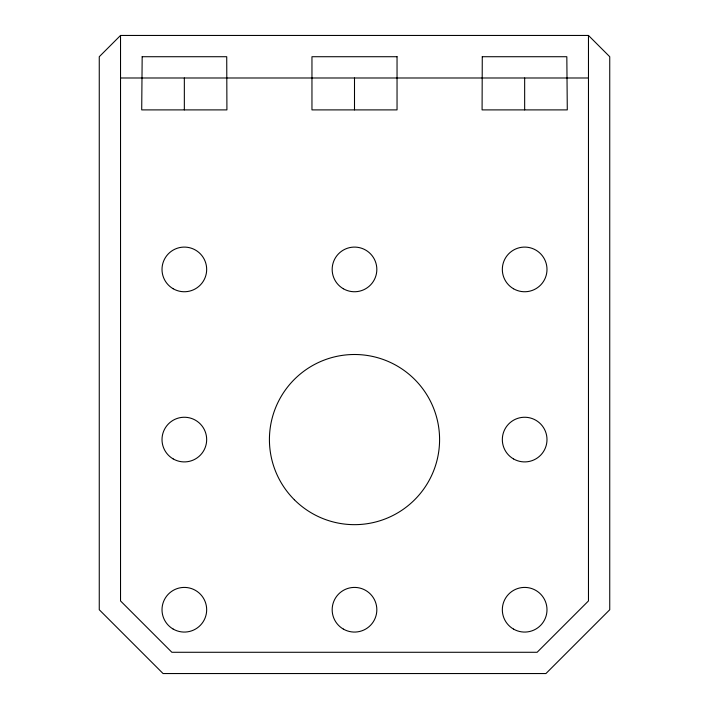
<?xml version="1.0" encoding="UTF-8"?>
<svg xmlns="http://www.w3.org/2000/svg" width="709" height="709" viewBox="0 0 709 709"><rect width="100%" height="100%" fill="white"/><g stroke="black" fill="none" stroke-linecap="round" stroke-linejoin="round"><path stroke-width="1.06" d="M120.53 35.45L99.26 56.72L99.26 609.74L163.07 673.55L545.93 673.55L609.74 609.74L609.74 56.72L588.47 35.45L120.53 35.45L120.53 600.931L171.879 652.28L537.121 652.28L588.47 600.931L588.47 35.45M120.53 77.99L588.47 77.99M524.66 77.99L524.66 109.895M354.5 77.99L354.5 109.895M184.34 77.99L184.34 109.895M482.271 56.72L482.085 109.895L567.289 109.895L566.828 56.72L482.271 56.72M142.172 56.72L141.711 109.895L226.915 109.895L226.729 56.72L142.172 56.72M397.04 56.72L311.96 56.72L311.96 109.895L397.04 109.895L397.04 56.72M173.173 458.918A22.333 22.333 0 0 0 206.673 439.58A22.333 22.333 0 0 0 173.173 420.242A22.333 22.333 0 0 0 173.173 458.918M513.493 458.918A22.333 22.333 0 0 0 546.994 439.58A22.333 22.333 0 0 0 513.493 420.242A22.333 22.333 0 0 0 513.493 458.918M343.333 288.758A22.333 22.333 0 0 0 376.833 269.42A22.333 22.333 0 0 0 343.333 250.082A22.333 22.333 0 0 0 343.333 288.758M343.333 629.078A22.333 22.333 0 0 0 376.833 609.74A22.333 22.333 0 0 0 343.333 590.402A22.333 22.333 0 0 0 343.333 629.078M513.493 629.078A22.333 22.333 0 0 0 546.994 609.74A22.333 22.333 0 0 0 513.493 590.402A22.333 22.333 0 0 0 513.493 629.078M513.493 288.758A22.333 22.333 0 0 0 546.994 269.42A22.333 22.333 0 0 0 513.493 250.082A22.333 22.333 0 0 0 513.493 288.758M173.173 288.758A22.333 22.333 0 0 0 206.673 269.42A22.333 22.333 0 0 0 173.173 250.082A22.333 22.333 0 0 0 173.173 288.758M173.173 629.078A22.333 22.333 0 0 0 206.673 609.74A22.333 22.333 0 0 0 173.173 590.402A22.333 22.333 0 0 0 173.173 629.078M294.341 499.739A85.08 85.08 0 0 0 436.682 461.603A85.08 85.08 0 0 0 332.477 357.398A85.08 85.08 0 0 0 294.341 499.739"/></g></svg>
